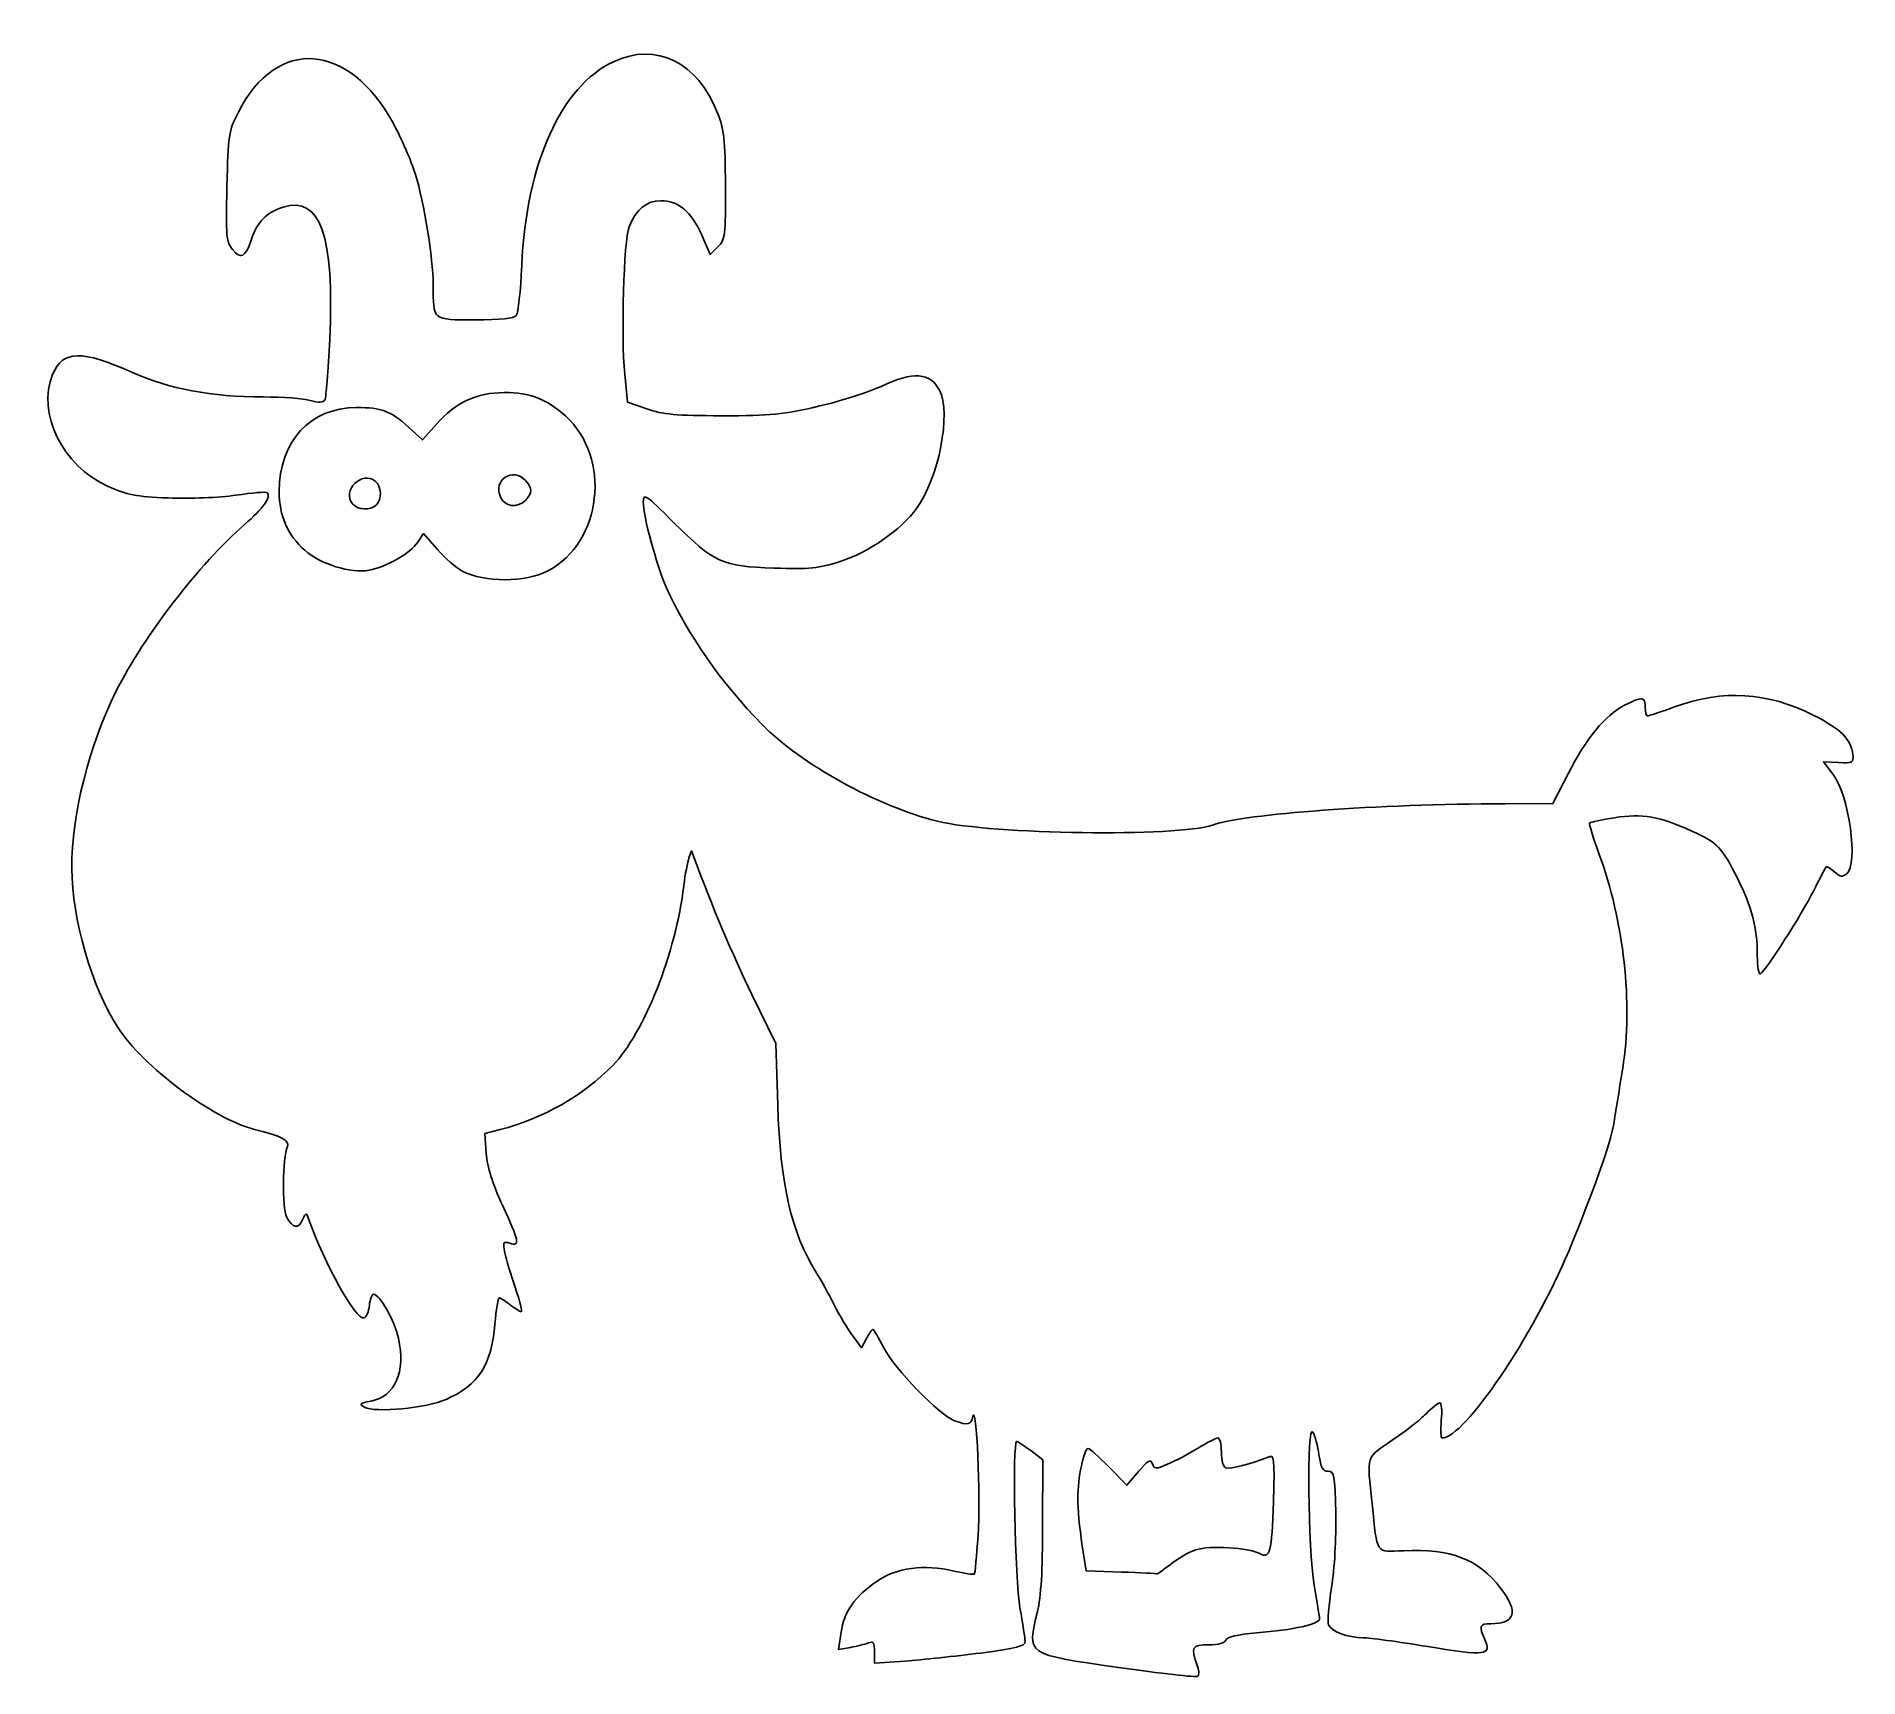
# Model space of a CAD drawing. Extents: x 4 to 142, y 6 to 130.
import ezdxf

# ---------------------------------------------------------------- set-up
doc = ezdxf.new("R2010")
doc.units = 0
doc.layers.get('0').update_dxf_attribs({"linetype": 'CONTINUOUS'})

msp = doc.modelspace()

# ---------------------------------------------------------------- linework, layer by layer
at = {"color": 7}
for points in [[(55.550184, 113.755514), (54.970587, 113.175272), (54.328761, 114.626552)], [(48.509783, 104.133309), (48.721447, 102.016642), (50.176655, 101.508602)], [(34.307809, 100.373331), (33.249664, 99.171215), (32.174331, 100.142715)], [(32.87985, 91.447149), (33.3062, 92.097841), (34.363393, 90.896808)], [(140.180407, 74.816705), (139.035197, 74.868857), (139.768006, 73.908094)], [(115.017053, 71.709597), (118.606409, 71.721848), (119.747469, 73.972251)], [(53.75743, 67.620809), (53.563237, 68.149975), (53.36119, 67.620809)], [(60.06537, 48.967684), (59.925625, 53.597892), (58.117155, 57.302059)], [(39.099831, 47.109917), (37.944883, 46.814211), (38.055542, 45.311261)], [(66.761873, 31.337694), (66.396859, 30.641041), (65.724685, 31.536132)], [(80.070444, 17.252426), (80.074572, 22.18196), (79.166183, 22.874822)], [(87.31327, 21.296802), (86.440433, 20.260392), (85.069905, 21.649455)], [(83.042048, 15.839451), (83.363684, 13.795351), (86.018611, 13.710235)], [(65.552521, 8.026569), (64.656515, 7.87631), (64.848269, 9.173559)], [(69.689676, 6.990501), (67.374572, 6.820868), (67.374572, 7.681957)]]:
    msp.add_lwpolyline(points, dxfattribs=at)
for points in [[(27.954512, 94.340288)], [(39.126329, 94.842129)], [(42.704057, 89.28341)], [(89.713549, 14.29271)], [(85.788952, 6.508173)]]:
    msp.add_lwpolyline(points, close=True, dxfattribs=at)
for points in [[(19.335675, 123.922499), (22.225605, 129.626003), (27.685836, 129.219584), (31.044026, 123.051017)], [(47.663113, 127.718749), (50.895665, 129.230705), (54.000715, 127.700726), (55.525244, 123.844767)], [(40.73425, 112.335392), (41.077589, 120.044375), (43.699134, 125.864685), (47.663113, 127.718749)], [(18.466427, 118.284252), (18.554932, 122.211409), (18.592651, 122.456081), (19.335675, 123.922499)], [(31.044026, 123.051017), (31.638192, 121.959611), (32.382486, 120.233205), (32.698013, 119.214559)], [(55.525244, 123.844767), (56.023939, 122.583431), (56.102533, 121.85307), (56.115185, 118.362657)], [(32.698013, 119.214559), (33.372756, 117.036228), (34.031801, 112.940571), (34.039125, 110.880184)], [(56.115185, 118.362657), (56.12897, 114.561804), (56.097247, 114.303183), (55.550184, 113.755514)], [(18.886598, 113.5458), (18.418656, 114.123685), (18.381982, 114.537256), (18.466427, 118.284252)], [(26.234932, 106.759224), (26.582039, 114.628272), (25.536554, 117.594117), (22.713677, 116.748363)], [(51.245429, 117.230184), (50.158888, 117.230184), (49.368131, 116.578501), (48.83757, 115.245809)], [(54.328761, 114.626552), (53.541904, 116.40578), (52.565607, 117.230184), (51.245429, 117.230184)], [(22.713677, 116.748363), (21.493429, 116.382767), (20.716702, 115.583781), (20.292025, 114.257307)], [(20.292025, 114.257307), (19.876336, 112.958917), (19.511422, 112.774175), (18.886598, 113.5458)], [(48.83757, 115.245809), (48.441367, 114.25061), (48.226498, 106.966179), (48.509783, 104.133309)], [(40.319378, 108.56508), (40.463301, 108.746981), (40.649996, 110.443621), (40.73425, 112.335392)], [(34.039125, 110.880184), (34.048808, 108.153806), (33.952273, 108.234351), (37.210534, 108.234351)], [(37.210534, 108.234351), (39.172309, 108.234351), (40.13907, 108.337197), (40.319378, 108.56508)], [(5.30738, 104.120511), (6.070491, 105.94689), (7.50947, 105.978899), (11.338747, 104.254668)], [(25.86116, 102.19128), (25.963194, 102.356378), (26.131392, 104.411949), (26.234932, 106.759224)], [(9.489844, 95.658959), (6.049891, 97.207877), (4.082306, 101.188499), (5.30738, 104.120511)], [(11.338747, 104.254668), (14.084416, 103.01836), (17.313891, 102.416144), (21.206526, 102.414581)], [(63.14023, 101.706966), (64.813164, 102.101666), (66.93989, 102.779296), (67.866289, 103.21281)], [(67.866289, 103.21281), (70.303766, 104.353442), (71.583166, 104.269641), (72.27915, 102.923761)], [(21.206526, 102.414581), (22.662694, 102.414051), (24.263953, 102.295976), (24.764875, 102.152312)], [(24.764875, 102.152312), (25.41257, 101.966556), (25.729228, 101.977812), (25.86116, 102.19128)], [(39.414453, 102.743378), (37.340106, 102.744437), (35.742184, 102.002868), (34.307809, 100.373331)], [(44.030392, 100.981806), (42.606209, 102.268472), (41.364495, 102.742346), (39.414453, 102.743378)], [(72.27915, 102.923761), (73.17862, 101.184374), (72.235137, 96.315694), (70.546992, 93.985278)], [(28.265165, 101.613957), (24.737549, 101.600331), (22.428094, 99.096774), (22.412832, 95.269767)], [(32.174331, 100.142715), (30.819519, 101.366706), (30.143283, 101.621212), (28.265165, 101.613957)], [(42.704057, 89.283408), (46.798833, 91.400897), (47.526943, 97.822885), (44.030392, 100.981806)], [(50.176655, 101.508602), (51.373889, 101.090624), (52.382335, 100.999565), (55.865197, 100.994946)], [(55.865197, 100.994946), (59.55747, 100.990051), (60.487287, 101.081049), (63.14023, 101.706966)], [(27.954512, 94.340288), (27.125097, 95.339673), (28.675505, 96.890081), (29.674889, 96.060665)], [(39.126319, 94.842129), (38.538671, 96.131872), (40.059769, 97.156093), (41.007527, 96.10883)], [(14.040236, 94.790025), (11.596928, 94.89245), (10.894099, 95.02666), (9.489844, 95.658959)], [(19.147996, 94.998895), (17.892347, 94.812085), (15.676001, 94.721452), (14.040236, 94.790025)], [(21.508053, 95.186982), (21.429995, 95.265036), (20.367971, 95.180393), (19.147996, 94.998895)], [(19.794733, 92.773553), (21.214437, 94.008948), (21.825428, 94.869606), (21.508053, 95.186982)], [(22.412832, 95.269767), (22.405636, 93.463258), (23.055421, 91.970151), (24.33943, 90.842775)], [(29.674889, 96.060665), (30.14867, 95.667462), (30.189443, 94.702966), (29.750827, 94.26435)], [(41.007527, 96.10883), (41.554207, 95.504757), (41.559398, 95.156967), (41.029647, 94.627208)], [(52.227176, 92.922201), (50.080288, 95.059405), (49.912072, 95.173821), (49.912072, 94.496887)], [(29.750827, 94.26435), (29.312211, 93.825735), (28.347715, 93.866507), (27.954512, 94.340288)], [(41.029647, 94.627208), (40.403108, 94.000669), (39.461265, 94.107021), (39.126329, 94.842129)], [(49.912072, 94.496887), (49.912072, 93.374916), (50.89067, 89.761486), (51.668238, 88.012323)], [(70.546992, 93.985278), (69.384333, 92.380274), (66.93749, 90.688308), (64.772209, 89.992078)], [(10.110139, 80.217518), (12.204874, 84.392537), (16.371929, 89.795109), (19.794733, 92.773553)], [(59.78293, 89.495585), (55.855508, 89.625427), (55.273956, 89.889166), (52.227176, 92.922201)], [(24.33943, 90.842775), (25.53395, 89.793972), (27.803229, 89.087587), (29.194244, 89.331559)], [(29.194244, 89.331559), (30.493446, 89.559429), (32.335952, 90.617053), (32.87985, 91.447149)], [(34.363393, 90.896808), (34.944849, 90.236238), (35.789301, 89.505102), (36.239955, 89.27206)], [(64.772209, 89.992078), (63.158635, 89.473244), (62.485326, 89.406243), (59.78293, 89.495585)], [(36.239955, 89.27206), (37.930862, 88.397659), (41.001633, 88.403049), (42.704057, 89.28341)], [(51.668238, 88.012323), (53.213754, 84.535632), (55.809285, 80.815542), (58.851019, 77.717475)], [(6.753619, 66.827059), (6.732505, 70.859285), (8.048066, 76.1076), (10.110139, 80.217518)], [(124.017088, 79.141243), (125.341901, 79.817111), (125.582905, 79.795047), (125.582905, 78.997889)], [(127.799851, 79.017524), (131.498785, 80.354675), (134.734308, 80.155717), (138.32091, 78.370565)], [(119.747469, 73.972251), (121.071357, 76.583228), (122.577765, 78.406956), (124.017088, 79.141243)], [(125.582905, 78.997889), (125.582905, 78.634087), (125.657798, 78.336431), (125.74933, 78.336431)], [(125.74933, 78.336431), (125.840866, 78.336431), (126.7636, 78.642924), (127.799851, 79.017524)], [(58.851019, 77.717475), (61.836639, 74.676561), (67.590445, 71.500899), (72.137072, 70.384591)], [(138.32091, 78.370565), (140.32125, 77.374938), (141.134621, 76.558725), (141.2552, 75.426014)], [(141.2552, 75.426014), (141.321338, 74.804725), (141.255993, 74.767723), (140.180407, 74.816705)], [(139.768006, 73.908094), (140.98406, 72.313766), (141.687703, 67.169858), (140.791483, 66.426061)], [(92.906863, 70.101087), (95.404144, 70.958181), (105.275862, 71.676347), (115.017053, 71.709597)], [(72.137072, 70.384591), (76.20267, 69.386384), (90.265194, 69.194434), (92.906863, 70.101087)], [(121.383743, 70.256715), (121.321393, 70.194363), (121.63447, 69.159059), (122.079467, 67.956036)], [(123.265115, 70.652518), (122.292711, 70.497176), (121.446094, 70.319064), (121.383743, 70.256715)], [(129.105009, 69.64036), (126.670726, 70.753954), (125.34183, 70.984274), (123.265115, 70.652518)], [(132.560637, 66.033306), (131.342212, 68.447309), (131.052948, 68.749249), (129.105009, 69.64036)], [(53.36119, 67.620809), (53.250063, 67.329767), (53.074438, 66.377267), (52.970909, 65.504142)], [(58.117155, 57.302059), (56.635123, 60.33761), (55.075913, 64.028005), (53.75743, 67.620809)], [(122.079467, 67.956036), (123.968468, 62.84926), (124.662827, 56.592504), (123.87879, 51.742639)], [(10.201663, 54.856052), (8.255616, 57.866965), (6.773603, 63.012254), (6.753619, 66.827059)], [(139.238683, 66.935678), (139.184063, 66.875935), (138.751842, 66.05315), (138.278193, 65.107264)], [(139.863819, 66.568431), (139.574617, 66.83016), (139.293304, 66.995418), (139.238683, 66.935678)], [(140.791483, 66.426061), (140.462595, 66.153109), (140.294188, 66.178954), (139.863819, 66.568431)], [(52.970909, 65.504142), (52.372411, 60.456564), (49.965118, 54.373198), (47.61072, 51.95864)], [(134.043103, 60.263003), (134.03416, 62.386662), (133.653649, 63.867771), (132.560637, 66.033306)], [(138.278193, 65.107264), (137.396498, 63.346497), (134.686733, 59.119823), (134.277391, 58.866834)], [(134.277391, 58.866834), (134.15209, 58.789395), (134.046661, 59.41767), (134.043103, 60.263003)], [(20.543321, 47.127726), (17.390869, 47.925919), (12.148968, 51.843194), (10.201663, 54.856052)], [(47.61072, 51.95864), (45.393531, 49.6848), (42.32194, 47.934888), (39.099831, 47.109917)], [(123.87879, 51.742639), (123.643819, 50.289172), (123.336465, 48.385598), (123.195779, 47.512473)], [(62.948381, 36.363624), (61.100224, 39.291294), (60.244503, 43.03237), (60.06537, 48.967684)], [(23.035532, 45.821015), (23.234422, 46.287693), (22.64924, 46.594514), (20.543321, 47.127726)], [(123.195779, 47.512473), (122.978971, 46.166921), (121.553594, 42.144516), (119.820507, 37.987473)], [(22.978147, 40.521911), (22.625729, 41.179491), (22.666621, 44.955396), (23.035532, 45.821015)], [(38.055542, 45.311261), (38.131708, 44.276761), (38.512311, 43.058532), (39.276636, 41.402786)], [(39.276636, 41.402786), (40.550166, 38.643954), (40.621387, 38.274323), (39.831097, 38.525151)], [(24.175743, 40.295118), (23.840963, 39.575348), (23.445282, 39.650278), (22.978147, 40.521911)], [(24.640336, 40.368725), (24.462115, 40.880628), (24.44696, 40.878226), (24.175743, 40.295118)], [(28.818528, 32.8949), (28.219487, 32.698314), (25.810715, 37.007051), (24.640336, 40.368725)], [(39.831097, 38.525151), (39.320269, 38.68728), (39.290077, 38.629646), (39.459289, 37.815377)], [(39.459289, 37.815377), (39.560582, 37.327948), (39.917902, 36.12547), (40.253333, 35.143205)], [(119.820507, 37.987473), (117.1233, 31.517863), (111.919798, 23.832264), (110.236783, 23.832264)], [(64.32536, 33.88273), (63.925426, 34.681059), (63.305785, 35.797461), (62.948381, 36.363624)], [(29.546381, 34.680184), (29.415325, 34.680184), (29.270791, 34.302401), (29.22519, 33.840663)], [(31.418657, 31.353718), (31.114447, 32.713078), (30.007274, 34.680184), (29.546381, 34.680184)], [(39.036834, 34.409716), (38.949045, 34.412944), (38.801556, 33.520515), (38.709081, 32.426518)], [(39.857905, 33.886434), (39.494103, 34.171004), (39.12462, 34.40648), (39.036834, 34.409716)], [(40.253333, 35.143205), (40.588766, 34.160939), (40.785846, 33.359915), (40.691287, 33.363151)], [(29.22519, 33.840663), (29.179589, 33.378928), (28.996592, 32.953333), (28.818528, 32.8949)], [(40.691287, 33.363151), (40.59673, 33.366379), (40.221707, 33.601864), (39.857905, 33.886434)], [(65.724685, 31.536132), (65.354991, 32.028434), (64.725293, 33.084402), (64.32536, 33.88273)], [(38.709081, 32.426518), (38.448253, 29.340924), (37.463211, 27.821337), (35.024624, 26.742633)], [(67.246272, 32.03435), (67.180611, 32.03435), (66.962631, 31.720856), (66.761873, 31.337694)], [(68.066306, 30.645288), (67.680948, 31.409272), (67.311934, 32.03435), (67.246272, 32.03435)], [(29.353105, 26.617763), (31.168668, 26.958364), (31.983958, 28.827685), (31.418657, 31.353718)], [(73.40732, 25.133898), (72.308937, 25.516795), (68.855802, 29.080084), (68.066306, 30.645288)], [(28.860792, 26.1542), (28.426558, 26.397212), (28.488537, 26.455568), (29.353105, 26.617763)], [(35.024624, 26.742633), (33.558504, 26.0941), (29.637127, 25.719744), (28.860792, 26.1542)], [(75.191485, 16.455721), (75.387015, 19.37508), (75.081352, 26.541883), (74.807016, 25.470297)], [(110.055652, 26.478098), (109.918841, 26.478098), (109.45721, 26.11142), (109.029802, 25.663258)], [(110.177281, 25.155181), (110.248343, 25.894721), (110.194717, 26.478098), (110.055652, 26.478098)], [(74.807016, 25.470297), (74.635876, 24.801809), (74.472551, 24.762555), (73.40732, 25.133898)], [(100.480484, 24.274195), (100.017845, 25.069856), (100.100601, 15.44007), (100.57978, 12.719764)], [(109.029802, 25.663258), (108.602394, 25.215096), (107.449025, 24.312983), (106.466759, 23.658563)], [(110.236783, 23.832264), (110.134143, 23.832264), (110.107368, 24.427577), (110.177281, 25.155181)], [(78.10785, 23.567684), (77.775295, 23.567684), (77.984929, 13.069245), (78.358804, 10.999975)], [(79.166183, 22.874822), (78.66657, 23.255896), (78.19032, 23.567684), (78.10785, 23.567684)], [(93.307718, 23.832267), (93.164385, 23.832267), (92.47096, 23.477757), (91.766774, 23.044468)], [(93.568327, 22.765631), (93.568327, 23.352281), (93.451053, 23.832267), (93.307718, 23.832267)], [(100.939423, 22.554404), (100.841826, 23.234026), (100.635303, 24.007932), (100.480484, 24.274195)], [(106.466759, 23.658563), (104.466708, 22.32606), (104.554557, 22.604436), (104.94985, 18.851798)], [(83.505887, 23.038517), (83.190054, 23.038517), (82.72041, 20.794578), (82.72041, 19.285537)], [(85.069905, 21.649455), (84.316115, 22.413439), (83.612307, 23.038517), (83.505887, 23.038517)], [(88.357691, 21.886063), (88.215944, 22.255456), (88.034328, 22.152988), (87.31327, 21.296802)], [(91.766774, 23.044468), (91.062588, 22.611178), (90.046077, 22.072674), (89.507859, 21.847794)], [(93.905374, 21.569656), (93.709493, 21.644822), (93.568327, 22.145731), (93.568327, 22.765631)], [(97.105885, 22.385777), (95.869509, 21.874544), (94.212169, 21.451927), (93.905374, 21.569656)], [(97.495429, 19.044142), (97.595857, 22.425972), (97.577794, 22.580907), (97.105885, 22.385777)], [(101.627191, 21.317842), (101.221524, 21.318635), (101.080483, 21.572127), (100.939423, 22.554404)], [(89.507859, 21.847794), (88.607117, 21.471438), (88.515632, 21.474483), (88.357691, 21.886063)], [(102.206676, 18.142842), (102.142735, 21.07724), (102.09897, 21.317029), (101.627191, 21.317842)], [(82.72041, 19.285537), (82.72041, 18.514444), (82.865148, 16.963705), (83.042048, 15.839451)], [(96.461225, 15.110394), (97.257523, 14.684227), (97.379766, 15.149198), (97.495429, 19.044142)], [(101.888256, 12.549674), (102.11585, 13.970169), (102.24729, 16.278961), (102.206676, 18.142842)], [(104.94985, 18.851798), (105.358136, 14.975811), (105.194592, 15.218833), (107.326118, 15.320695)], [(79.682994, 10.735392), (79.946167, 11.825314), (80.067605, 13.867982), (80.070444, 17.252426)], [(74.913625, 13.556094), (74.962938, 13.605436), (75.087975, 14.910268), (75.191485, 16.455721)], [(89.713549, 14.29271), (90.252817, 14.721266), (91.121481, 15.21297), (91.643914, 15.385391)], [(91.643914, 15.385391), (92.689902, 15.730596), (95.614292, 15.563657), (96.461225, 15.110394)], [(107.326118, 15.320695), (110.88652, 15.490836), (112.993572, 14.679536), (114.657685, 12.497739)], [(67.574165, 13.030655), (69.039851, 14.039075), (71.076836, 14.304949), (73.383016, 13.788848)], [(73.383016, 13.788848), (74.175535, 13.61149), (74.864309, 13.506752), (74.913625, 13.556094)], [(88.703301, 13.569318), (88.719679, 13.538626), (89.174283, 13.864153), (89.713549, 14.29271)], [(64.848269, 9.173559), (65.077152, 10.722004), (65.889658, 11.871682), (67.574165, 13.030655)], [(86.018611, 13.710235), (87.47882, 13.663419), (88.686928, 13.600007), (88.703301, 13.569318)], [(100.57978, 12.719764), (100.797664, 11.482837), (100.976094, 10.331844), (100.976292, 10.162)], [(101.656753, 9.723893), (101.570909, 9.947595), (101.675089, 11.219199), (101.888256, 12.549674)], [(114.657685, 12.497739), (116.028978, 10.699853), (115.784492, 9.809348), (113.919598, 9.809348)], [(78.358804, 10.999975), (78.569145, 9.835809), (78.743585, 8.692417), (78.746451, 8.459102)], [(85.788958, 6.508176), (78.720468, 7.532214), (78.882473, 7.420054), (79.682994, 10.735392)], [(100.976292, 10.162), (100.976822, 9.776439), (99.045734, 9.352185), (96.216422, 9.116229)], [(104.266447, 8.751014), (103.133805, 8.751014), (101.84583, 9.231164), (101.656753, 9.723893)], [(113.919598, 9.809348), (113.067722, 9.809348), (112.998586, 9.631884), (113.45781, 8.623996)], [(66.911551, 8.359939), (66.656889, 8.259231), (66.045326, 8.109215), (65.552521, 8.026569)], [(67.374572, 7.681957), (67.374572, 8.395412), (67.295186, 8.511654), (66.911551, 8.359939)], [(78.746451, 8.459102), (78.750684, 8.11431), (78.120129, 7.953018), (75.378217, 7.597516)], [(93.91323, 8.57871), (93.827087, 8.354221), (93.345146, 8.221848), (92.613972, 8.221848)], [(96.216422, 9.116229), (94.77861, 8.99632), (94.004122, 8.81557), (93.91323, 8.57871)], [(109.167898, 8.08278), (106.92837, 8.450307), (104.722716, 8.751014), (104.266447, 8.751014)], [(113.45781, 8.623996), (114.006363, 7.420054), (113.553976, 7.362981), (109.167898, 8.08278)], [(75.378217, 7.597516), (73.522827, 7.356957), (70.962983, 7.083801), (69.689676, 6.990501)], [(92.613972, 8.221848), (91.35192, 8.221848), (91.236297, 8.028982), (91.72607, 6.740779)], [(91.792216, 5.843823), (91.677667, 5.74747), (88.9762, 6.046428), (85.788952, 6.508173)], [(91.72607, 6.740779), (91.876999, 6.343806), (91.906765, 5.940176), (91.792216, 5.843823)]]:
    msp.add_open_spline(points, degree=3, dxfattribs=at)

doc.saveas('drawing.dxf')
